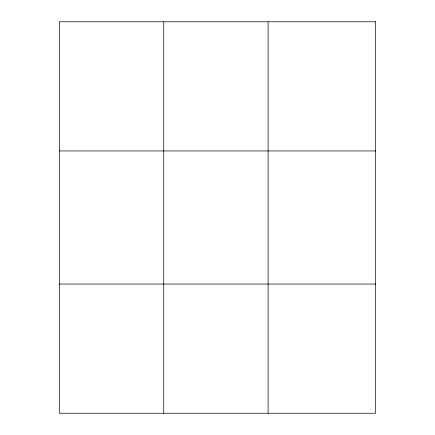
<?xml version="1.0" encoding="UTF-8"?>
<svg xmlns="http://www.w3.org/2000/svg" width="435" height="435" viewBox="0 0 435 435"><rect width="100%" height="100%" fill="white"/><g stroke="black" fill="none" stroke-linecap="round" stroke-linejoin="round"><path stroke-width="0.65" d="M163.734 413.25L163.734 21.75M268.107 413.25L268.107 21.75M59.361 150.945L375.639 150.945M59.361 284.055L375.639 284.055M375.639 21.75L375.639 413.25L59.361 413.25L59.361 21.75L375.639 21.75"/></g></svg>
